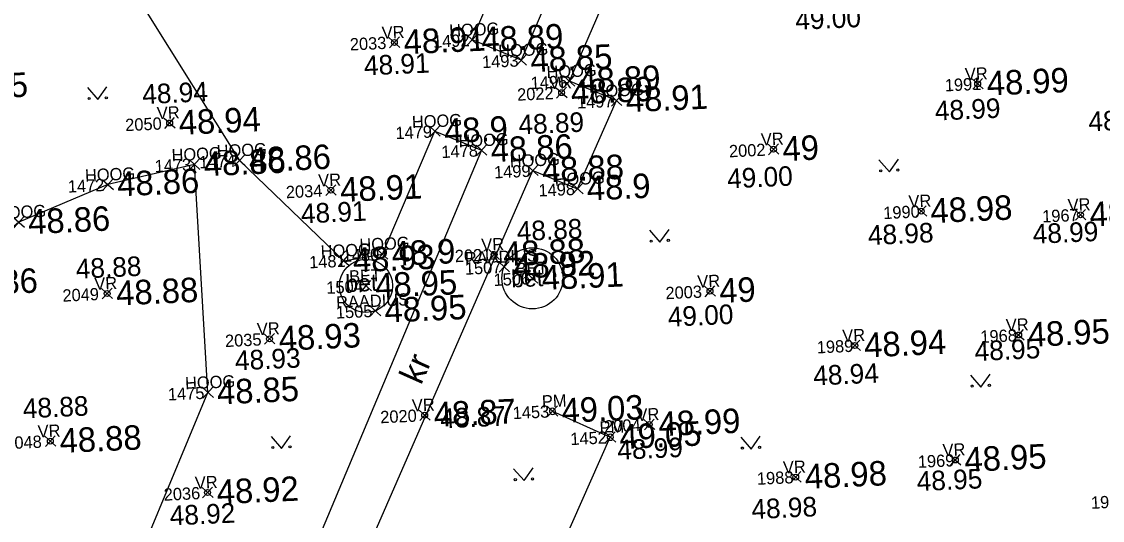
# Model space of a CAD drawing. Extents: x 641142 to 641451, y 6456033 to 6456526.
# Drawn here: x 641213.06 to 641257.13, y 6456365.85 to 6456386.2 of the extents above; entities that cross this region are included whole.
import ezdxf

# ---------------------------------------------------------------- set-up
doc = ezdxf.new("R2010")
doc.units = 0
for name, color, linetype in [('KIHT_3', 7, 'Continuous'), ('KIHT_30', 7, 'Continuous'), ('KIHT_41', 7, 'Continuous'), ('KIHT_49', 7, 'Continuous'), ('KIHT_54', 7, 'Continuous'), ('KIHT_57', 7, 'Continuous'), ('KIHT_59', 7, 'Continuous'), ('KIHT_62', 7, 'Continuous')]:
    doc.layers.add(name, color=color, linetype=linetype)

# ---------------------------------------------------------------- blocks, each defined once
blk = doc.blocks.new('PM')
at = {"layer": 'KIHT_3'}
for start, end in [(0, 180), (180, 0)]:
    blk.add_arc((0, 0), 0.125, start, end, dxfattribs=at)
blk = doc.blocks.new('VMURU_')
at = {"layer": 'KIHT_41'}
for p, q in [((-0.403, 0.505), (0, 0)), ((0, 0), (0.397, 0.505))]:
    blk.add_line(p, q, dxfattribs=at)
for centre, radius in [((-0.353, 0.055), 0.0428), ((0.347, 0.055), 0.0452)]:
    blk.add_circle(centre, radius, dxfattribs=at)

msp = doc.modelspace()

# ---------------------------------------------------------------- linework, layer by layer
at = {"layer": 'KIHT_3'}
for p in [(641234.711, 6456370.305), (641234.049, 6456362.447)]:
    msp.add_line(p, (641237.069, 6456369.243), dxfattribs=at)
for centre, radius in [((641233.894, 6456375.726), 1.246), ((641227.106, 6456375.413), 1.084)]:
    msp.add_circle(centre, radius, dxfattribs=at)
at = {"layer": 'KIHT_30'}
for points in [[(641224.294, 6456358.112), (641233.906, 6456380.121), (641235.736, 6456379.377), (641237.324, 6456382.975), (641235.398, 6456383.764), (641238.087, 6456389.962), (641236.11, 6456390.835), (641233.433, 6456384.62), (641231.437, 6456385.454), (641234.254, 6456392.077), (641232.583, 6456392.938), (641230.259, 6456393.929), (641228.085, 6456394.265), (641225.474, 6456394.067), (641222.464, 6456393.205), (641218.654, 6456391.525), (641215.664, 6456389.874), (641214.706, 6456388.085), (641218.103, 6456386.685), (641221.954, 6456380.53), (641226.196, 6456376.445)], [(641226.196, 6456376.445), (641227.775, 6456376.711), (641229.916, 6456381.724), (641231.814, 6456380.949), (641222.576, 6456358.935), (641216.645, 6456361.414), (641220.662, 6456371.062), (641220.115, 6456380.374), (641216.584, 6456379.547), (641212.954, 6456378.01), (641210.007, 6456375.477), (641208.158, 6456372.838), (641206.661, 6456369.135), (641205.784, 6456365.603), (641205.833, 6456361.952), (641207.008, 6456358.624), (641208.946, 6456356.389), (641211.803, 6456353.858), (641214.811, 6456358.05), (641221.11, 6456355.207), (641218.424, 6456348.948)]]:
    msp.add_lwpolyline(points, dxfattribs=at)
at = {"layer": 'KIHT_54'}
for p, q in [((641231.215, 6456385.657), (641231.658, 6456385.252)), ((641231.234, 6456385.233), (641231.639, 6456385.676)), ((641228.043, 6456385.552), (641228.485, 6456385.147)), ((641228.062, 6456385.128), (641228.466, 6456385.571)), ((641233.211, 6456384.823), (641233.654, 6456384.418)), ((641233.23, 6456384.399), (641233.635, 6456384.842)), ((641235.177, 6456383.966), (641235.62, 6456383.561)), ((641235.196, 6456383.542), (641235.601, 6456383.985)), ((641251.826, 6456383.862), (641252.269, 6456383.457)), ((641251.845, 6456383.438), (641252.25, 6456383.881)), ((641234.862, 6456383.502), (641235.305, 6456383.097)), ((641234.881, 6456383.078), (641235.286, 6456383.521)), ((641237.102, 6456383.177), (641237.545, 6456382.773)), ((641237.121, 6456382.754), (641237.526, 6456383.196)), ((641218.878, 6456382.264), (641219.321, 6456381.86)), ((641218.897, 6456381.841), (641219.302, 6456382.283)), ((641229.694, 6456381.927), (641230.137, 6456381.522)), ((641229.713, 6456381.503), (641230.118, 6456381.946)), ((641243.5, 6456381.193), (641243.943, 6456380.788)), ((641243.519, 6456380.769), (641243.924, 6456381.212)), ((641221.751, 6456380.309), (641222.156, 6456380.752)), ((641231.592, 6456381.151), (641232.035, 6456380.747)), ((641231.611, 6456380.728), (641232.016, 6456381.17)), ((641219.894, 6456380.576), (641220.337, 6456380.171)), ((641219.913, 6456380.152), (641220.318, 6456380.595)), ((641221.732, 6456380.733), (641222.175, 6456380.328)), ((641233.685, 6456380.323), (641234.128, 6456379.918)), ((641233.704, 6456379.899), (641234.109, 6456380.342)), ((641216.363, 6456379.749), (641216.806, 6456379.344)), ((641216.382, 6456379.325), (641216.787, 6456379.768)), ((641225.453, 6456379.526), (641225.896, 6456379.121)), ((641225.472, 6456379.102), (641225.877, 6456379.545)), ((641235.514, 6456379.579), (641235.957, 6456379.174)), ((641235.533, 6456379.155), (641235.938, 6456379.598)), ((641249.528, 6456378.665), (641249.971, 6456378.26)), ((641249.547, 6456378.241), (641249.952, 6456378.684)), ((641256.038, 6456378.096), (641256.443, 6456378.539)), ((641212.733, 6456378.212), (641213.175, 6456377.807)), ((641212.752, 6456377.788), (641213.156, 6456378.231)), ((641256.019, 6456378.52), (641256.462, 6456378.115)), ((641227.554, 6456376.913), (641227.997, 6456376.508)), ((641227.573, 6456376.489), (641227.978, 6456376.932)), ((641232.11, 6456376.901), (641232.552, 6456376.496)), ((641232.129, 6456376.477), (641232.533, 6456376.92)), ((641225.975, 6456376.647), (641226.418, 6456376.242)), ((641225.994, 6456376.223), (641226.399, 6456376.666)), ((641232.517, 6456376.396), (641232.96, 6456375.991)), ((641232.536, 6456375.972), (641232.941, 6456376.415)), ((641233.673, 6456375.928), (641234.115, 6456375.523)), ((641233.692, 6456375.505), (641234.096, 6456375.947)), ((641226.885, 6456375.616), (641227.328, 6456375.211)), ((641226.904, 6456375.192), (641227.309, 6456375.635)), ((641216.327, 6456375.306), (641216.769, 6456374.901)), ((641216.346, 6456374.882), (641216.75, 6456375.325)), ((641240.912, 6456375.4), (641241.354, 6456374.995)), ((641240.931, 6456374.976), (641241.335, 6456375.419)), ((641227.262, 6456374.6), (641227.705, 6456374.195)), ((641227.281, 6456374.176), (641227.686, 6456374.618)), ((641222.952, 6456373.455), (641223.394, 6456373.051)), ((641222.971, 6456373.032), (641223.375, 6456373.474)), ((641253.498, 6456373.614), (641253.941, 6456373.209)), ((641253.517, 6456373.19), (641253.922, 6456373.632)), ((641246.821, 6456373.185), (641247.264, 6456372.78)), ((641246.84, 6456372.761), (641247.245, 6456373.204)), ((641220.44, 6456371.265), (641220.883, 6456370.86)), ((641220.459, 6456370.841), (641220.864, 6456371.284)), ((641229.277, 6456370.347), (641229.72, 6456369.943)), ((641229.296, 6456369.924), (641229.701, 6456370.366)), ((641234.489, 6456370.507), (641234.932, 6456370.102)), ((641234.508, 6456370.083), (641234.913, 6456370.526)), ((641238.437, 6456369.961), (641238.88, 6456369.556)), ((641238.456, 6456369.537), (641238.861, 6456369.98)), ((641214.012, 6456369.285), (641214.455, 6456368.88)), ((641214.031, 6456368.861), (641214.436, 6456369.304)), ((641236.847, 6456369.446), (641237.29, 6456369.041)), ((641236.866, 6456369.022), (641237.271, 6456369.464)), ((641250.916, 6456368.515), (641251.359, 6456368.11)), ((641250.935, 6456368.092), (641251.34, 6456368.534)), ((641244.407, 6456367.818), (641244.85, 6456367.414)), ((641244.426, 6456367.395), (641244.831, 6456367.837)), ((641220.425, 6456367.187), (641220.868, 6456366.783)), ((641220.444, 6456366.764), (641220.849, 6456367.206))]:
    msp.add_line(p, q, dxfattribs=at)
at = {"layer": 'KIHT_59'}
for centre in [(641228.264, 6456385.35), (641235.083, 6456383.299), (641252.048, 6456383.659), (641219.1, 6456382.062), (641243.721, 6456380.99), (641225.674, 6456379.323), (641249.749, 6456378.462), (641256.241, 6456378.317), (641232.331, 6456376.699), (641216.548, 6456375.104), (641241.133, 6456375.198), (641223.173, 6456373.253), (641253.719, 6456373.411), (641247.043, 6456372.983), (641229.498, 6456370.145), (641238.658, 6456369.758), (641214.233, 6456369.083), (641251.137, 6456368.313), (641244.629, 6456367.616), (641220.646, 6456366.985)]:
    msp.add_circle(centre, 0.12, dxfattribs=at)

# ---------------------------------------------------------------- block references
at = {"layer": 'KIHT_3', "rotation": 2.56399}
for p in [(641234.71, 6456370.3), (641237.07, 6456369.24)]:
    msp.add_blockref('PM', p, dxfattribs=at)
at = {"layer": 'KIHT_41', "rotation": 2.56399}
for p in [(641216.17, 6456383.02), (641248.45, 6456380.07), (641239.09, 6456377.2), (641252.18, 6456371.29), (641223.66, 6456368.78), (641242.81, 6456368.76), (641233.55, 6456367.47)]:
    msp.add_blockref('VMURU_', p, dxfattribs=at)

# ---------------------------------------------------------------- texts
for s, p in [(' 48.89', (641231.46, 6456384.95)), (' 48.91', (641228.29, 6456384.85)), (' 48.85', (641233.46, 6456384.12)), (' 48.89', (641235.42, 6456383.26)), (' 48.99', (641252.07, 6456383.16)), (' 48.95', (641209.63, 6456382.97)), (' 48.89', (641235.11, 6456382.8)), (' 48.91', (641237.35, 6456382.48)), (' 48.94', (641219.12, 6456381.56)), (' 48.9', (641229.94, 6456381.22)), (' 48.86', (641231.84, 6456380.45)), (' 48.86', (641221.98, 6456380.03)), (' 49', (641243.74, 6456380.49)), (' 48.86', (641220.14, 6456379.87)), (' 48.88', (641233.93, 6456379.62)), (' 48.86', (641216.61, 6456379.05)), (' 48.91', (641225.7, 6456378.82)), (' 48.9', (641235.76, 6456378.88)), (' 48.98', (641249.77, 6456377.96)), (' 48.99', (641256.26, 6456377.82)), (' 48.86', (641212.98, 6456377.51)), (' 48.9', (641227.8, 6456376.21)), (' 48.88', (641232.35, 6456376.2)), (' 48.93', (641226.22, 6456375.95)), (' 48.92', (641232.76, 6456375.69)), (' 48.91', (641233.92, 6456375.23)), (' 48.86', (641210.03, 6456374.98)), (' 48.95', (641227.13, 6456374.91)), (' 48.88', (641216.57, 6456374.6)), (' 49', (641241.16, 6456374.7)), (' 48.95', (641227.51, 6456373.9)), (' 48.93', (641223.2, 6456372.75)), (' 48.95', (641253.74, 6456372.91)), (' 48.94', (641247.07, 6456372.48)), (' 48.85', (641220.68, 6456370.56)), (' 48.87', (641229.52, 6456369.65)), (' 49.03', (641234.73, 6456369.81)), (' 48.99', (641238.68, 6456369.26)), (' 48.88', (641214.26, 6456368.58)), (' 49.05', (641237.09, 6456368.74)), (' 48.95', (641251.16, 6456367.81)), (' 48.98', (641244.65, 6456367.12)), (' 48.92', (641220.67, 6456366.49))]:
    msp.add_text(s, height=1, rotation=2.564).set_placement(p)
at = {"layer": 'KIHT_49'}
for s, p in [('VR', (641227.76, 6456385.49)), ('HOOG', (641230.51, 6456385.58)), ('HOOG', (641232.51, 6456384.75)), ('HOOG', (641234.48, 6456383.89)), ('VR', (641251.54, 6456383.8)), ('VR', (641234.58, 6456383.44)), ('HOOG', (641236.4, 6456383.1)), ('VR', (641218.59, 6456382.21)), ('HOOG', (641228.99, 6456381.85)), ('HOOG', (641230.89, 6456381.07)), ('VR', (641243.22, 6456381.14)), ('HOOG', (641221.03, 6456380.66)), ('HOOG', (641219.19, 6456380.5)), ('HOOG', (641232.98, 6456380.25)), ('HOOG', (641215.66, 6456379.67)), ('VR', (641225.17, 6456379.47)), ('HOOG', (641234.81, 6456379.5)), ('VR', (641249.24, 6456378.61)), ('VR', (641255.73, 6456378.46)), ('HOOG', (641212.03, 6456378.14)), ('HOOG', (641226.85, 6456376.84)), ('VR', (641231.82, 6456376.84)), ('HOOG', (641225.27, 6456376.57)), ('RAADIUS', (641231.15, 6456376.29)), ('BET', (641233.22, 6456375.86)), ('BET', (641226.43, 6456375.55)), ('VR', (641216.04, 6456375.25)), ('VR', (641240.63, 6456375.34)), ('RAADIUS', (641225.9, 6456374.49)), ('VR', (641222.67, 6456373.4)), ('VR', (641253.21, 6456373.56)), ('VR', (641246.54, 6456373.13)), ('HOOG', (641219.74, 6456371.19)), ('VR', (641228.99, 6456370.29)), ('PM', (641234.29, 6456370.45)), ('VR', (641238.15, 6456369.9)), ('VR', (641213.73, 6456369.23)), ('PM', (641236.64, 6456369.39)), ('VR', (641250.63, 6456368.46)), ('VR', (641244.12, 6456367.76)), ('VR', (641220.14, 6456367.13))]:
    msp.add_text(s, height=0.5, rotation=2.564, dxfattribs=at).set_placement(p)
at = {"layer": 'KIHT_57'}
for s, height, rotation, p in [('bet', 0.7, 2.564, (641226.28, 6456375.16)), ('bet', 0.7, 2.564, (641233.04, 6456375.35)), ('kr', 1, 65.978, (641229.35, 6456371.34))]:
    msp.add_text(s, height=height, rotation=rotation, dxfattribs=at).set_placement(p)
at = {"layer": 'KIHT_59'}
for s, p in [('49.00', (641244.63, 6456385.86)), ('48.91', (641227.04, 6456384)), ('48.94', (641218, 6456382.83)), ('48.99', (641250.32, 6456382.16)), ('48.89', (641233.34, 6456381.59)), ('48.98', (641256.58, 6456381.72)), ('49.00', (641241.85, 6456379.39)), ('48.91', (641224.47, 6456377.96)), ('48.88', (641233.27, 6456377.24)), ('48.98', (641247.59, 6456377.08)), ('48.99', (641254.31, 6456377.13)), ('48.88', (641215.29, 6456375.71)), ('49.00', (641239.43, 6456373.75)), ('48.95', (641251.94, 6456372.35)), ('48.93', (641221.78, 6456371.97)), ('48.94', (641245.36, 6456371.35)), ('48.88', (641213.13, 6456370.01)), ('48.87', (641230.15, 6456369.6)), ('48.99', (641237.37, 6456368.32)), ('48.95', (641249.58, 6456367.04)), ('48.98', (641242.84, 6456365.9)), ('48.92', (641219.12, 6456365.64))]:
    msp.add_text(s, height=0.8, rotation=2.564, dxfattribs=at).set_placement(p)
at = {"layer": 'KIHT_62'}
for s, p in [('2033', (641226.46, 6456385.02)), ('1492', (641229.85, 6456385.13)), ('1493', (641231.85, 6456384.3)), ('1496', (641233.83, 6456383.44)), ('1991', (641250.72, 6456383.35)), ('2022', (641233.28, 6456382.97)), ('1497', (641235.72, 6456382.65)), ('2050', (641217.3, 6456381.73)), ('1479', (641228.32, 6456381.4)), ('1478', (641230.19, 6456380.63)), ('2002', (641241.92, 6456380.66)), ('1474', (641220.31, 6456380.21)), ('1473', (641218.5, 6456380.05)), ('1499', (641232.34, 6456379.8)), ('1472', (641214.96, 6456379.22)), ('2034', (641223.85, 6456378.99)), ('1498', (641234.15, 6456379.06)), ('1990', (641248.21, 6456378.14)), ('1967', (641254.69, 6456378)), ('1480', (641226.17, 6456376.39)), ('2021', (641230.74, 6456376.38)), ('1481', (641224.8, 6456376.13)), ('1507', (641231.15, 6456375.87)), ('1506', (641232.32, 6456375.41)), ('1504', (641225.5, 6456375.09)), ('2049', (641214.74, 6456374.77)), ('2003', (641239.33, 6456374.87)), ('1505', (641225.89, 6456374.08)), ('2035', (641221.37, 6456372.92)), ('1968', (641252.17, 6456373.09)), ('1989', (641245.5, 6456372.66)), ('1475', (641219.04, 6456370.74)), ('2020', (641227.7, 6456369.81)), ('1453', (641233.1, 6456369.98)), ('2004', (641236.83, 6456369.43)), ('2048', (641212.41, 6456368.75)), ('1452', (641235.45, 6456368.92)), ('1969', (641249.62, 6456367.99)), ('1988', (641243.06, 6456367.3)), ('2036', (641218.87, 6456366.65)), ('1954', (641256.68, 6456366.32))]:
    msp.add_text(s, height=0.5, rotation=2.564, dxfattribs=at).set_placement(p)

doc.saveas('drawing.dxf')
